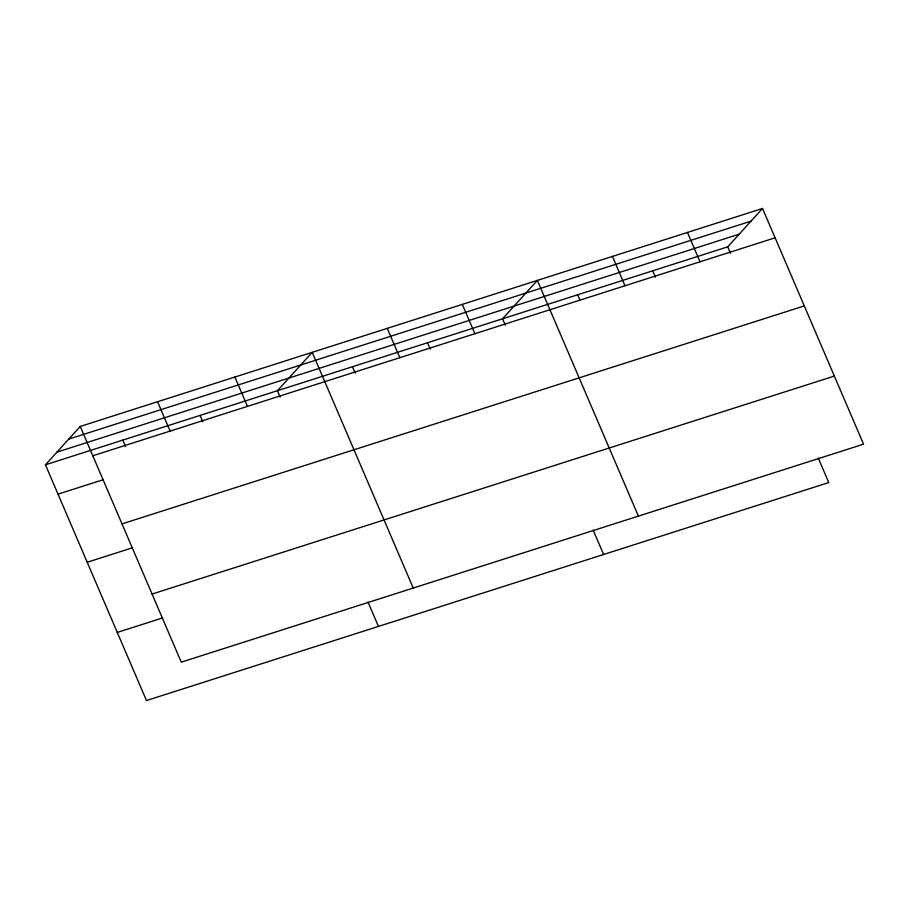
<?xml version="1.0" encoding="UTF-8"?>
<svg xmlns="http://www.w3.org/2000/svg" width="909" height="909" viewBox="0 0 909 909"><rect width="100%" height="100%" fill="white"/><g stroke="black" fill="none" stroke-linecap="round" stroke-linejoin="round"><path stroke-width="1.36" d="M818.293 458.136L828.758 482.554L146.474 700.532L45.45 464.817L80.242 426.446L762.526 208.468L863.55 444.183L181.266 662.161L80.242 426.446M45.45 464.817L727.734 246.839L762.526 208.468M68.754 439.104L751.039 221.126M56.926 452.148L739.21 234.17M92.809 455.784L775.093 237.806M58.028 494.155L103.353 479.668M121.999 523.891L804.283 305.913M87.219 562.262L132.544 547.775M152.076 594.054L834.36 376.076M117.284 632.425L162.62 617.95M727.734 246.839L730.461 253.213M687.465 232.443L700.044 261.781M652.685 270.814L655.412 277.188M612.416 256.418L624.994 285.756M577.624 294.789L579.817 299.89M638.402 516.119L537.367 280.404L502.575 318.764L505.313 325.149M593.145 530.072L603.61 554.49M462.317 304.379L474.896 333.717M427.525 342.75L430.264 349.124M387.268 328.354L399.835 357.692M352.476 366.725L355.214 373.099M413.243 588.055L312.219 352.328L277.427 390.7L280.154 397.074M367.986 602.008L378.451 626.426M234.886 377.042L247.464 406.368M200.105 415.402L202.832 421.787M157.564 401.744L170.142 431.082M122.772 440.115L125.51 446.489"/></g></svg>
